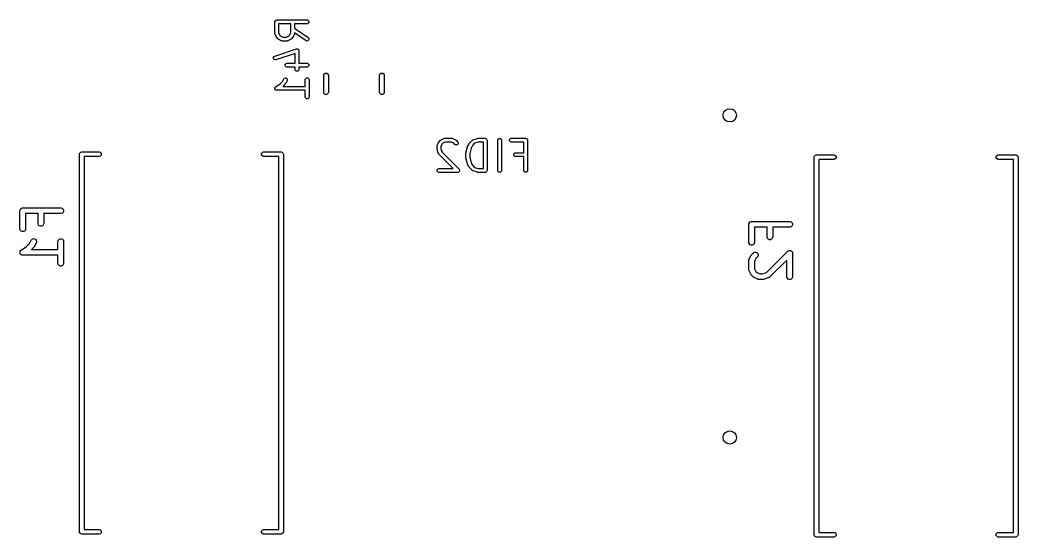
# Model space of a CAD drawing. Header units: inches. Extents: x 0.38 to 5.39, y 0.12 to 3.22.
# Drawn here: x 1.46 to 2.495, y 0.158 to 0.694 of the extents above; entities that cross this region are included whole.
import ezdxf

# ---------------------------------------------------------------- set-up
doc = ezdxf.new("R2010")
doc.units = ezdxf.units.IN
doc.header["$MEASUREMENT"] = 0
doc.layers.add('BLACK', color=250, linetype='CONTINUOUS')

msp = doc.modelspace()

# ---------------------------------------------------------------- linework, layer by layer
at = {"layer": 'BLACK', "linetype": 'CONTINUOUS'}
for p, q in [((1.7246, 0.6929), (1.7257, 0.6939)), ((1.7257, 0.6939), (1.7264, 0.6941)), ((1.7264, 0.6941), (1.7579, 0.6941)), ((1.7579, 0.6941), (1.7587, 0.6939)), ((1.7587, 0.6939), (1.7597, 0.6929)), ((1.7244, 0.6921), (1.7246, 0.6929)), ((1.7244, 0.6801), (1.7244, 0.6921)), ((1.7409, 0.6901), (1.7284, 0.6901)), ((1.7284, 0.6901), (1.7284, 0.6806)), ((1.7409, 0.6806), (1.7409, 0.6901)), ((1.7579, 0.6901), (1.7449, 0.6901)), ((1.7449, 0.6901), (1.7449, 0.6856)), ((1.7449, 0.6856), (1.759, 0.6757)), ((1.7587, 0.6903), (1.7579, 0.6901)), ((1.7597, 0.6914), (1.7587, 0.6903)), ((1.7597, 0.6929), (1.7597, 0.6914)), ((1.7245, 0.68), (1.7244, 0.6801)), ((1.7245, 0.6797), (1.7244, 0.68)), ((1.7244, 0.68), (1.7245, 0.68)), ((1.7246, 0.6794), (1.7245, 0.6797)), ((1.7246, 0.6793), (1.7246, 0.6794)), ((1.7247, 0.6792), (1.7246, 0.6793)), ((1.7262, 0.6762), (1.7247, 0.6792)), ((1.7263, 0.676), (1.7262, 0.6762)), ((1.7265, 0.6757), (1.7263, 0.676)), ((1.728, 0.6742), (1.7265, 0.6757)), ((1.7283, 0.674), (1.728, 0.6742)), ((1.7285, 0.6738), (1.7283, 0.674)), ((1.7284, 0.6806), (1.7295, 0.6783)), ((1.7315, 0.6723), (1.7285, 0.6738)), ((1.7295, 0.6783), (1.7306, 0.6772)), ((1.7306, 0.6772), (1.7329, 0.6761)), ((1.7329, 0.6761), (1.7364, 0.6761)), ((1.7364, 0.6761), (1.7387, 0.6772)), ((1.7408, 0.6738), (1.7378, 0.6723)), ((1.7387, 0.6772), (1.7398, 0.6783)), ((1.7398, 0.6783), (1.7409, 0.6806)), ((1.741, 0.674), (1.7408, 0.6738)), ((1.7413, 0.6742), (1.741, 0.674)), ((1.7428, 0.6757), (1.7413, 0.6742)), ((1.743, 0.676), (1.7428, 0.6757)), ((1.7432, 0.6762), (1.743, 0.676)), ((1.7447, 0.6792), (1.7432, 0.6762)), ((1.7448, 0.6797), (1.7447, 0.6794)), ((1.7447, 0.6794), (1.7447, 0.6793)), ((1.7447, 0.6793), (1.7447, 0.6792)), ((1.7449, 0.68), (1.7448, 0.6797)), ((1.7568, 0.6725), (1.7449, 0.6808)), ((1.7449, 0.6808), (1.7449, 0.6801)), ((1.7449, 0.6801), (1.7449, 0.68)), ((1.7449, 0.68), (1.7449, 0.68)), ((1.759, 0.6757), (1.7596, 0.6752)), ((1.7598, 0.6737), (1.759, 0.6724)), ((1.7596, 0.6752), (1.7598, 0.6737)), ((1.7243, 0.6565), (1.7468, 0.664)), ((1.7316, 0.6723), (1.7315, 0.6723)), ((1.7317, 0.6723), (1.7316, 0.6723)), ((1.732, 0.6722), (1.7317, 0.6723)), ((1.7323, 0.6721), (1.732, 0.6722)), ((1.7324, 0.6721), (1.7323, 0.6722)), ((1.7323, 0.6722), (1.7323, 0.6721)), ((1.7369, 0.6721), (1.7324, 0.6721)), ((1.737, 0.6722), (1.7369, 0.6721)), ((1.7371, 0.6721), (1.737, 0.6722)), ((1.7374, 0.6722), (1.7371, 0.6721)), ((1.7377, 0.6723), (1.7374, 0.6722)), ((1.7378, 0.6723), (1.7377, 0.6723)), ((1.7377, 0.6723), (1.7377, 0.6723)), ((1.7468, 0.664), (1.7476, 0.6641)), ((1.7476, 0.6641), (1.7478, 0.6639)), ((1.7478, 0.6639), (1.7482, 0.6639)), ((1.7482, 0.6639), (1.7485, 0.6636)), ((1.7485, 0.6636), (1.7489, 0.6634)), ((1.7489, 0.6634), (1.749, 0.6631)), ((1.749, 0.6631), (1.7492, 0.6629)), ((1.7492, 0.6629), (1.7494, 0.6621)), ((1.7575, 0.6722), (1.7568, 0.6725)), ((1.759, 0.6724), (1.7575, 0.6722)), ((1.7229, 0.6547), (1.7236, 0.6561)), ((1.7234, 0.6533), (1.7229, 0.6547)), ((1.7248, 0.6526), (1.7234, 0.6533)), ((1.7236, 0.6561), (1.7243, 0.6565)), ((1.7255, 0.6527), (1.7248, 0.6526)), ((1.7454, 0.6594), (1.7255, 0.6527)), ((1.7454, 0.6491), (1.7454, 0.6594)), ((1.7494, 0.6621), (1.7494, 0.6491)), ((1.7351, 0.6479), (1.7362, 0.6489)), ((1.7351, 0.6464), (1.7351, 0.6479)), ((1.7362, 0.6453), (1.7351, 0.6464)), ((1.7362, 0.6489), (1.7369, 0.6491)), ((1.7369, 0.6451), (1.7362, 0.6453)), ((1.7369, 0.6491), (1.7454, 0.6491)), ((1.7454, 0.6451), (1.7369, 0.6451)), ((1.7454, 0.6426), (1.7454, 0.6451)), ((1.7456, 0.6419), (1.7454, 0.6426)), ((1.7467, 0.6408), (1.7456, 0.6419)), ((1.7492, 0.6419), (1.7482, 0.6408)), ((1.7494, 0.6426), (1.7492, 0.6419)), ((1.7494, 0.6491), (1.7579, 0.6491)), ((1.7579, 0.6451), (1.7494, 0.6451)), ((1.7494, 0.6451), (1.7494, 0.6426)), ((1.7579, 0.6491), (1.7587, 0.6489)), ((1.7587, 0.6453), (1.7579, 0.6451)), ((1.7587, 0.6489), (1.7597, 0.6479)), ((1.7597, 0.6464), (1.7587, 0.6453)), ((1.7597, 0.6479), (1.7597, 0.6464)), ((1.7323, 0.6303), (1.7337, 0.633)), ((1.7337, 0.633), (1.7341, 0.6336)), ((1.7341, 0.6336), (1.7356, 0.6341)), ((1.7356, 0.6341), (1.7369, 0.6334)), ((1.7369, 0.6334), (1.7374, 0.632)), ((1.7374, 0.632), (1.7372, 0.6312)), ((1.7482, 0.6408), (1.7467, 0.6408)), ((1.7559, 0.6321), (1.7561, 0.6329)), ((1.7559, 0.6251), (1.7559, 0.6321)), ((1.7561, 0.6329), (1.7572, 0.6339)), ((1.7572, 0.6339), (1.7587, 0.6339)), ((1.7587, 0.6339), (1.7597, 0.6329)), ((1.7597, 0.6329), (1.7599, 0.6321)), ((1.7599, 0.6321), (1.7599, 0.6141)), ((1.7752, 0.6368), (1.7754, 0.6377)), ((1.7752, 0.6189), (1.7752, 0.6368)), ((1.7754, 0.6377), (1.7767, 0.639)), ((1.7767, 0.639), (1.7785, 0.639)), ((1.7785, 0.639), (1.7798, 0.6377)), ((1.7798, 0.6377), (1.78, 0.6368)), ((1.78, 0.6368), (1.78, 0.6189)), ((1.8331, 0.6368), (1.8333, 0.6377)), ((1.8331, 0.6189), (1.8331, 0.6368)), ((1.8333, 0.6377), (1.8346, 0.639)), ((1.8346, 0.639), (1.8364, 0.639)), ((1.8364, 0.639), (1.8377, 0.6377)), ((1.8377, 0.6377), (1.8378, 0.6368)), ((1.8378, 0.6368), (1.8378, 0.6189)), ((1.7245, 0.6227), (1.7246, 0.6233)), ((1.7246, 0.6226), (1.7245, 0.6227)), ((1.7246, 0.6239), (1.7247, 0.624)), ((1.7246, 0.6233), (1.7246, 0.6239)), ((1.7246, 0.6224), (1.7246, 0.6226)), ((1.725, 0.622), (1.7246, 0.6224)), ((1.7247, 0.624), (1.7248, 0.6242)), ((1.7248, 0.6242), (1.7253, 0.6248)), ((1.7253, 0.6215), (1.725, 0.622)), ((1.7253, 0.6248), (1.7297, 0.6276)), ((1.7255, 0.6214), (1.7253, 0.6215)), ((1.7257, 0.6213), (1.7255, 0.6214)), ((1.7264, 0.6211), (1.7257, 0.6213)), ((1.7559, 0.6211), (1.7264, 0.6211)), ((1.7297, 0.6276), (1.7323, 0.6303)), ((1.7353, 0.6277), (1.7327, 0.6251)), ((1.7327, 0.6251), (1.7559, 0.6251)), ((1.7355, 0.628), (1.7353, 0.6277)), ((1.7357, 0.6282), (1.7355, 0.628)), ((1.7372, 0.6312), (1.7357, 0.6282)), ((1.7559, 0.6141), (1.7559, 0.6211)), ((1.7561, 0.6134), (1.7559, 0.6141)), ((1.7572, 0.6123), (1.7561, 0.6134)), ((1.7587, 0.6123), (1.7572, 0.6123)), ((1.7597, 0.6134), (1.7587, 0.6123)), ((1.7599, 0.6141), (1.7597, 0.6134)), ((1.7754, 0.618), (1.7752, 0.6189)), ((1.7767, 0.6167), (1.7754, 0.618)), ((1.7785, 0.6167), (1.7767, 0.6167)), ((1.7798, 0.618), (1.7785, 0.6167)), ((1.78, 0.6189), (1.7798, 0.618)), ((1.8333, 0.618), (1.8331, 0.6189)), ((1.8346, 0.6167), (1.8333, 0.618)), ((1.8364, 0.6167), (1.8346, 0.6167)), ((1.8377, 0.618), (1.8364, 0.6167)), ((1.8378, 0.6189), (1.8377, 0.618)), ((1.8963, 0.5692), (1.8965, 0.5694)), ((1.8965, 0.5694), (1.8968, 0.5696)), ((1.8968, 0.5696), (1.8998, 0.5711)), ((1.8998, 0.5711), (1.8999, 0.5711)), ((1.8999, 0.5711), (1.8999, 0.5712)), ((1.8999, 0.5712), (1.9002, 0.5712)), ((1.9002, 0.5712), (1.9005, 0.5713)), ((1.9005, 0.5713), (1.9006, 0.5713)), ((1.9006, 0.5713), (1.9006, 0.5713)), ((1.9006, 0.5713), (1.9081, 0.5713)), ((1.9081, 0.5713), (1.9082, 0.5713)), ((1.9082, 0.5713), (1.9083, 0.5713)), ((1.9083, 0.5713), (1.9086, 0.5712)), ((1.9086, 0.5712), (1.9089, 0.5712)), ((1.9089, 0.5712), (1.9089, 0.5711)), ((1.9089, 0.5711), (1.909, 0.5711)), ((1.909, 0.5711), (1.912, 0.5696)), ((1.912, 0.5696), (1.9123, 0.5694)), ((1.9123, 0.5694), (1.9125, 0.5692)), ((1.9293, 0.5693), (1.9294, 0.5693)), ((1.9294, 0.5693), (1.9296, 0.5695)), ((1.9296, 0.5695), (1.9299, 0.5697)), ((1.9299, 0.5697), (1.9299, 0.5697)), ((1.9299, 0.5697), (1.93, 0.5697)), ((1.93, 0.5697), (1.9345, 0.5712)), ((1.9345, 0.5712), (1.9348, 0.5712)), ((1.9348, 0.5712), (1.9351, 0.5713)), ((1.9351, 0.5713), (1.9426, 0.5713)), ((1.9426, 0.5713), (1.9434, 0.5712)), ((1.9434, 0.5712), (1.9445, 0.5701)), ((1.9445, 0.5701), (1.9446, 0.5693)), ((1.9446, 0.5693), (1.9446, 0.5378)), ((1.9557, 0.5693), (1.9558, 0.5701)), ((1.9557, 0.5378), (1.9557, 0.5693)), ((1.9558, 0.5701), (1.9569, 0.5712)), ((1.9569, 0.5712), (1.9584, 0.5712)), ((1.9584, 0.5712), (1.9595, 0.5701)), ((1.9595, 0.5701), (1.9596, 0.5693)), ((1.9596, 0.5693), (1.9596, 0.5378)), ((1.9678, 0.5701), (1.9689, 0.5712)), ((1.9678, 0.5686), (1.9678, 0.5701)), ((1.9689, 0.5712), (1.9696, 0.5713)), ((1.9696, 0.5713), (1.9846, 0.5713)), ((1.9846, 0.5713), (1.9854, 0.5712)), ((1.9854, 0.5712), (1.9865, 0.5701)), ((1.9865, 0.5701), (1.9866, 0.5693)), ((1.9866, 0.5693), (1.9866, 0.5378)), ((1.8927, 0.5635), (1.8928, 0.5638)), ((1.8927, 0.5634), (1.8927, 0.5635)), ((1.8927, 0.5633), (1.8927, 0.5634)), ((1.8927, 0.5603), (1.8927, 0.5633)), ((1.8927, 0.56), (1.8927, 0.5603)), ((1.8928, 0.5597), (1.8927, 0.56)), ((1.8928, 0.5638), (1.8928, 0.5641)), ((1.8928, 0.5641), (1.8929, 0.5641)), ((1.8943, 0.5552), (1.8928, 0.5597)), ((1.8929, 0.5642), (1.8944, 0.5672)), ((1.8929, 0.5641), (1.8929, 0.5642)), ((1.8944, 0.5672), (1.8946, 0.5675)), ((1.8946, 0.5675), (1.8948, 0.5677)), ((1.8948, 0.5677), (1.8963, 0.5692)), ((1.8978, 0.5652), (1.8966, 0.5629)), ((1.8966, 0.5629), (1.8966, 0.5607)), ((1.8966, 0.5607), (1.8979, 0.5569)), ((1.8988, 0.5662), (1.8978, 0.5652)), ((1.9011, 0.5674), (1.8988, 0.5662)), ((1.9077, 0.5674), (1.9011, 0.5674)), ((1.91, 0.5662), (1.9077, 0.5674)), ((1.9113, 0.5649), (1.91, 0.5662)), ((1.9119, 0.5645), (1.9113, 0.5649)), ((1.9134, 0.5645), (1.9119, 0.5645)), ((1.9125, 0.5692), (1.914, 0.5677)), ((1.9145, 0.5656), (1.9134, 0.5645)), ((1.914, 0.5677), (1.9145, 0.5671)), ((1.9145, 0.5671), (1.9145, 0.5656)), ((1.9227, 0.5563), (1.9242, 0.5623)), ((1.9242, 0.5623), (1.9243, 0.5625)), ((1.9243, 0.5625), (1.9244, 0.5627)), ((1.9244, 0.5627), (1.9259, 0.5657)), ((1.9259, 0.5657), (1.9261, 0.566)), ((1.9261, 0.566), (1.9263, 0.5662)), ((1.9263, 0.5662), (1.9293, 0.5692)), ((1.928, 0.5611), (1.9266, 0.5556)), ((1.9293, 0.5637), (1.928, 0.5611)), ((1.9293, 0.5692), (1.9293, 0.5693)), ((1.9317, 0.5661), (1.9293, 0.5637)), ((1.9355, 0.5674), (1.9317, 0.5661)), ((1.9407, 0.5674), (1.9355, 0.5674)), ((1.9407, 0.5398), (1.9407, 0.5674)), ((1.9689, 0.5675), (1.9678, 0.5686)), ((1.9696, 0.5674), (1.9689, 0.5675)), ((1.9827, 0.5674), (1.9696, 0.5674)), ((1.9827, 0.5563), (1.9827, 0.5674)), ((1.5218, 0.5548), (1.522, 0.5557)), ((1.5218, 0.163), (1.5218, 0.5548)), ((1.522, 0.5557), (1.5233, 0.5569)), ((1.5233, 0.5569), (1.5242, 0.5571)), ((1.5242, 0.5571), (1.5423, 0.5571)), ((1.5423, 0.5524), (1.5266, 0.5524)), ((1.5266, 0.5524), (1.5266, 0.1654)), ((1.5423, 0.5571), (1.5432, 0.5569)), ((1.5432, 0.5526), (1.5423, 0.5524)), ((1.5432, 0.5569), (1.5445, 0.5557)), ((1.5445, 0.5539), (1.5432, 0.5526)), ((1.5445, 0.5557), (1.5445, 0.5539)), ((1.7106, 0.5557), (1.7119, 0.5569)), ((1.7106, 0.5539), (1.7106, 0.5557)), ((1.7119, 0.5526), (1.7106, 0.5539)), ((1.7119, 0.5569), (1.7128, 0.5571)), ((1.7128, 0.5524), (1.7119, 0.5526)), ((1.7128, 0.5571), (1.7309, 0.5571)), ((1.7285, 0.5524), (1.7128, 0.5524)), ((1.7285, 0.1654), (1.7285, 0.5524)), ((1.7309, 0.5571), (1.7318, 0.5569)), ((1.7318, 0.5569), (1.7331, 0.5557)), ((1.7331, 0.5557), (1.7333, 0.5548)), ((1.7333, 0.5548), (1.7333, 0.163)), ((1.8943, 0.5551), (1.8943, 0.5552)), ((1.8945, 0.5548), (1.8943, 0.5551)), ((1.8943, 0.5551), (1.8943, 0.5551)), ((1.8947, 0.5545), (1.8945, 0.5548)), ((1.8948, 0.5544), (1.8947, 0.5545)), ((1.8947, 0.5545), (1.8947, 0.5545)), ((1.9094, 0.5398), (1.8948, 0.5544)), ((1.8979, 0.5569), (1.9155, 0.5392)), ((1.9227, 0.5561), (1.9227, 0.5563)), ((1.9227, 0.5558), (1.9227, 0.5561)), ((1.9227, 0.5513), (1.9227, 0.5558)), ((1.9227, 0.5511), (1.9227, 0.5513)), ((1.9227, 0.5509), (1.9227, 0.5511)), ((1.9242, 0.5449), (1.9227, 0.5509)), ((1.9266, 0.5556), (1.9266, 0.5516)), ((1.9266, 0.5516), (1.928, 0.546)), ((1.9723, 0.5551), (1.9734, 0.5562)), ((1.9723, 0.5536), (1.9723, 0.5551)), ((1.9734, 0.5525), (1.9723, 0.5536)), ((1.9734, 0.5562), (1.9741, 0.5563)), ((1.9741, 0.5524), (1.9734, 0.5525)), ((1.9741, 0.5563), (1.9827, 0.5563)), ((1.9827, 0.5524), (1.9741, 0.5524)), ((1.9827, 0.5378), (1.9827, 0.5524)), ((2.2838, 0.5517), (2.284, 0.5526)), ((2.2838, 0.16), (2.2838, 0.5517)), ((2.284, 0.5526), (2.2853, 0.5539)), ((2.2853, 0.5539), (2.2862, 0.5541)), ((2.2862, 0.5541), (2.3043, 0.5541)), ((2.3043, 0.5494), (2.2886, 0.5494)), ((2.2886, 0.5494), (2.2886, 0.1624)), ((2.3043, 0.5541), (2.3052, 0.5539)), ((2.3052, 0.5495), (2.3043, 0.5494)), ((2.3052, 0.5539), (2.3065, 0.5526)), ((2.3065, 0.5508), (2.3052, 0.5495)), ((2.3065, 0.5526), (2.3065, 0.5508)), ((2.4726, 0.5526), (2.4739, 0.5539)), ((2.4726, 0.5508), (2.4726, 0.5526)), ((2.4739, 0.5495), (2.4726, 0.5508)), ((2.4739, 0.5539), (2.4748, 0.5541)), ((2.4748, 0.5494), (2.4739, 0.5495)), ((2.4748, 0.5541), (2.4929, 0.5541)), ((2.4905, 0.5494), (2.4748, 0.5494)), ((2.4905, 0.1624), (2.4905, 0.5494)), ((2.4929, 0.5541), (2.4938, 0.5539)), ((2.4938, 0.5539), (2.4951, 0.5526)), ((2.4951, 0.5526), (2.4953, 0.5517)), ((2.4953, 0.5517), (2.4953, 0.16)), ((1.8928, 0.5386), (1.8939, 0.5397)), ((1.8928, 0.5371), (1.8928, 0.5386)), ((1.8939, 0.5397), (1.8946, 0.5398)), ((1.8946, 0.5398), (1.9094, 0.5398)), ((1.9155, 0.5392), (1.916, 0.5386)), ((1.916, 0.5386), (1.916, 0.5371)), ((1.9243, 0.5447), (1.9242, 0.5449)), ((1.9244, 0.5445), (1.9243, 0.5447)), ((1.9259, 0.5415), (1.9244, 0.5445)), ((1.9261, 0.5412), (1.9259, 0.5415)), ((1.9263, 0.5409), (1.9261, 0.5412)), ((1.9293, 0.5379), (1.9263, 0.5409)), ((1.928, 0.546), (1.9293, 0.5435)), ((1.9293, 0.5435), (1.9317, 0.5411)), ((1.9317, 0.5411), (1.9355, 0.5398)), ((1.9355, 0.5398), (1.9407, 0.5398)), ((1.8939, 0.536), (1.8928, 0.5371)), ((1.8946, 0.5359), (1.8939, 0.536)), ((1.9141, 0.5359), (1.8946, 0.5359)), ((1.9149, 0.536), (1.9141, 0.5359)), ((1.916, 0.5371), (1.9149, 0.536)), ((1.9294, 0.5379), (1.9293, 0.5379)), ((1.9293, 0.5379), (1.9293, 0.5379)), ((1.9296, 0.5377), (1.9294, 0.5379)), ((1.9299, 0.5375), (1.9296, 0.5377)), ((1.93, 0.5375), (1.9299, 0.5375)), ((1.9299, 0.5375), (1.9299, 0.5375)), ((1.9345, 0.536), (1.93, 0.5375)), ((1.9348, 0.5359), (1.9345, 0.536)), ((1.9351, 0.5359), (1.9348, 0.5359)), ((1.9426, 0.5359), (1.9351, 0.5359)), ((1.9434, 0.536), (1.9426, 0.5359)), ((1.9445, 0.5371), (1.9434, 0.536)), ((1.9446, 0.5378), (1.9445, 0.5371)), ((1.9558, 0.5371), (1.9557, 0.5378)), ((1.9569, 0.536), (1.9558, 0.5371)), ((1.9584, 0.536), (1.9569, 0.536)), ((1.9595, 0.5371), (1.9584, 0.536)), ((1.9596, 0.5378), (1.9595, 0.5371)), ((1.9828, 0.5371), (1.9827, 0.5378)), ((1.9839, 0.536), (1.9828, 0.5371)), ((1.9854, 0.536), (1.9839, 0.536)), ((1.9865, 0.5371), (1.9854, 0.536)), ((1.9866, 0.5378), (1.9865, 0.5371)), ((1.4602, 0.4967), (1.4606, 0.4977)), ((1.4606, 0.4977), (1.4614, 0.4986)), ((1.4614, 0.4986), (1.4625, 0.499)), ((1.4625, 0.499), (1.4631, 0.4991)), ((1.4631, 0.4991), (1.5024, 0.4991)), ((1.5024, 0.4991), (1.503, 0.499)), ((1.503, 0.499), (1.5041, 0.4986)), ((1.5041, 0.4986), (1.5049, 0.4977)), ((1.5049, 0.4977), (1.5053, 0.4967)), ((1.4601, 0.4961), (1.4602, 0.4967)), ((1.4601, 0.4774), (1.4601, 0.4961)), ((1.4789, 0.4932), (1.466, 0.4932)), ((1.466, 0.4932), (1.466, 0.4774)), ((1.4789, 0.483), (1.4789, 0.4932)), ((1.5024, 0.4932), (1.4848, 0.4932)), ((1.4848, 0.4932), (1.4848, 0.483)), ((1.503, 0.4932), (1.5024, 0.4932)), ((1.5041, 0.4936), (1.503, 0.4932)), ((1.5049, 0.4945), (1.5041, 0.4936)), ((1.5053, 0.4955), (1.5049, 0.4945)), ((1.5053, 0.4967), (1.5053, 0.4955)), ((1.4602, 0.4768), (1.4601, 0.4774)), ((1.4606, 0.4757), (1.4602, 0.4768)), ((1.466, 0.4768), (1.4655, 0.4757)), ((1.466, 0.4774), (1.466, 0.4768)), ((1.4789, 0.4824), (1.4789, 0.483)), ((1.4794, 0.4813), (1.4789, 0.4824)), ((1.4802, 0.4805), (1.4794, 0.4813)), ((1.4813, 0.4801), (1.4802, 0.4805)), ((1.4824, 0.4801), (1.4813, 0.4801)), ((1.4835, 0.4805), (1.4824, 0.4801)), ((1.4843, 0.4813), (1.4835, 0.4805)), ((1.4847, 0.4824), (1.4843, 0.4813)), ((1.4848, 0.483), (1.4847, 0.4824)), ((2.2161, 0.4821), (2.2162, 0.4827)), ((2.2161, 0.4634), (2.2161, 0.4821)), ((2.2162, 0.4827), (2.2166, 0.4837)), ((2.2166, 0.4837), (2.2174, 0.4846)), ((2.2174, 0.4846), (2.2185, 0.485)), ((2.2185, 0.485), (2.2191, 0.4851)), ((2.2191, 0.4851), (2.2584, 0.4851)), ((2.2349, 0.4792), (2.222, 0.4792)), ((2.222, 0.4792), (2.222, 0.4634)), ((2.2349, 0.469), (2.2349, 0.4792)), ((2.2584, 0.4792), (2.2408, 0.4792)), ((2.2408, 0.4792), (2.2408, 0.469)), ((2.2584, 0.4851), (2.259, 0.485)), ((2.259, 0.4792), (2.2584, 0.4792)), ((2.259, 0.485), (2.2601, 0.4846)), ((2.2601, 0.4796), (2.259, 0.4792)), ((2.2601, 0.4846), (2.2609, 0.4837)), ((2.2609, 0.4805), (2.2601, 0.4796)), ((2.2609, 0.4837), (2.2613, 0.4827)), ((2.2613, 0.4815), (2.2609, 0.4805)), ((2.2613, 0.4827), (2.2613, 0.4815)), ((1.4614, 0.4749), (1.4606, 0.4757)), ((1.4625, 0.4745), (1.4614, 0.4749)), ((1.4637, 0.4745), (1.4625, 0.4745)), ((1.4647, 0.4749), (1.4637, 0.4745)), ((1.4655, 0.4757), (1.4647, 0.4749)), ((1.4717, 0.4656), (1.472, 0.466)), ((1.472, 0.466), (1.4729, 0.4668)), ((1.4729, 0.4668), (1.474, 0.4672)), ((1.474, 0.4672), (1.4751, 0.4671)), ((1.4751, 0.4671), (1.4761, 0.4666)), ((1.4761, 0.4666), (1.4769, 0.4657)), ((1.4996, 0.4648), (1.5, 0.4659)), ((1.5, 0.4659), (1.5008, 0.4667)), ((1.5008, 0.4667), (1.5019, 0.4671)), ((1.5019, 0.4671), (1.503, 0.4671)), ((1.503, 0.4671), (1.5041, 0.4667)), ((1.5041, 0.4667), (1.5049, 0.4659)), ((1.5049, 0.4659), (1.5053, 0.4648)), ((2.2349, 0.4684), (2.2349, 0.469)), ((2.2354, 0.4673), (2.2349, 0.4684)), ((2.2362, 0.4665), (2.2354, 0.4673)), ((2.2373, 0.4661), (2.2362, 0.4665)), ((2.2384, 0.4661), (2.2373, 0.4661)), ((2.2395, 0.4665), (2.2384, 0.4661)), ((2.2403, 0.4673), (2.2395, 0.4665)), ((2.2407, 0.4684), (2.2403, 0.4673)), ((2.2408, 0.469), (2.2407, 0.4684)), ((1.4614, 0.4554), (1.4668, 0.459)), ((1.4668, 0.459), (1.47, 0.4622)), ((1.47, 0.4622), (1.4717, 0.4656)), ((1.4745, 0.4584), (1.4721, 0.4559)), ((1.4721, 0.4559), (1.4995, 0.4559)), ((1.4747, 0.4586), (1.4745, 0.4584)), ((1.4748, 0.4587), (1.4747, 0.4586)), ((1.4749, 0.4588), (1.4748, 0.4588)), ((1.4748, 0.4588), (1.4748, 0.4587)), ((1.4751, 0.4592), (1.4749, 0.4589)), ((1.4749, 0.4589), (1.4749, 0.4588)), ((1.477, 0.4629), (1.4751, 0.4592)), ((1.4769, 0.4657), (1.4773, 0.4646)), ((1.4772, 0.4635), (1.477, 0.4629)), ((1.4773, 0.4646), (1.4772, 0.4635)), ((1.4995, 0.4642), (1.4996, 0.4648)), ((1.4995, 0.4559), (1.4995, 0.4642)), ((1.5053, 0.4648), (1.5054, 0.4642)), ((1.5054, 0.4642), (1.5054, 0.4417)), ((2.2162, 0.4628), (2.2161, 0.4634)), ((2.2166, 0.4617), (2.2162, 0.4628)), ((2.2174, 0.4609), (2.2166, 0.4617)), ((2.2185, 0.4605), (2.2174, 0.4609)), ((2.2197, 0.4605), (2.2185, 0.4605)), ((2.2207, 0.4609), (2.2197, 0.4605)), ((2.2215, 0.4617), (2.2207, 0.4609)), ((2.222, 0.4628), (2.2215, 0.4617)), ((2.222, 0.4634), (2.222, 0.4628)), ((1.4601, 0.453), (1.4602, 0.4533)), ((1.4602, 0.4527), (1.4601, 0.453)), ((1.4602, 0.4536), (1.4603, 0.4538)), ((1.4602, 0.4533), (1.4602, 0.4536)), ((1.4602, 0.4524), (1.4602, 0.4527)), ((1.4603, 0.4521), (1.4602, 0.4524)), ((1.4603, 0.4538), (1.4604, 0.4541)), ((1.4604, 0.4519), (1.4603, 0.4521)), ((1.4604, 0.4541), (1.4605, 0.4544)), ((1.4605, 0.4516), (1.4604, 0.4519)), ((1.4605, 0.4544), (1.4606, 0.4546)), ((1.4606, 0.4513), (1.4605, 0.4516)), ((1.4606, 0.4546), (1.4608, 0.4548)), ((1.4608, 0.4511), (1.4606, 0.4513)), ((1.4608, 0.4548), (1.461, 0.4551)), ((1.461, 0.4509), (1.4608, 0.4511)), ((1.461, 0.4551), (1.4614, 0.4554)), ((1.4612, 0.4507), (1.461, 0.4509)), ((1.4614, 0.4505), (1.4612, 0.4507)), ((1.4614, 0.4554), (1.4614, 0.4554)), ((1.4614, 0.4554), (1.4614, 0.4554)), ((1.4614, 0.4554), (1.4614, 0.4554)), ((1.4617, 0.4504), (1.4614, 0.4505)), ((1.4619, 0.4503), (1.4617, 0.4504)), ((1.4622, 0.4502), (1.4619, 0.4503)), ((1.4625, 0.4501), (1.4622, 0.4502)), ((1.4631, 0.45), (1.4625, 0.4501)), ((1.4995, 0.45), (1.4631, 0.45)), ((1.4631, 0.45), (1.4631, 0.45)), ((1.4631, 0.45), (1.4631, 0.45)), ((1.4631, 0.45), (1.4631, 0.45)), ((1.4995, 0.4417), (1.4995, 0.45)), ((2.2161, 0.4446), (2.2162, 0.4452)), ((2.2162, 0.4454), (2.2164, 0.4459)), ((2.2162, 0.4453), (2.2162, 0.4454)), ((2.2162, 0.4452), (2.2162, 0.4453)), ((2.2164, 0.4459), (2.2183, 0.4497)), ((2.2183, 0.4497), (2.2185, 0.4499)), ((2.2185, 0.45), (2.2186, 0.4501)), ((2.2185, 0.4499), (2.2185, 0.45)), ((2.2186, 0.4501), (2.2186, 0.4502)), ((2.2186, 0.4502), (2.2187, 0.4502)), ((2.2187, 0.4502), (2.2189, 0.4504)), ((2.2189, 0.4504), (2.2207, 0.4523)), ((2.2207, 0.4523), (2.2212, 0.4527)), ((2.2212, 0.4527), (2.2223, 0.4531)), ((2.2234, 0.4466), (2.222, 0.4439)), ((2.2223, 0.4531), (2.2234, 0.4531)), ((2.2234, 0.4531), (2.2245, 0.4527)), ((2.2249, 0.4481), (2.2234, 0.4466)), ((2.2245, 0.4527), (2.2253, 0.4519)), ((2.2253, 0.4486), (2.2249, 0.4481)), ((2.2253, 0.4519), (2.2257, 0.4508)), ((2.2257, 0.4497), (2.2253, 0.4486)), ((2.2257, 0.4508), (2.2257, 0.4497)), ((2.2344, 0.4322), (2.2564, 0.4542)), ((2.2564, 0.4542), (2.2568, 0.4546)), ((2.2568, 0.4546), (2.2576, 0.4549)), ((2.2576, 0.4549), (2.2579, 0.455)), ((2.2579, 0.455), (2.259, 0.455)), ((2.259, 0.455), (2.2601, 0.4546)), ((2.2601, 0.4546), (2.2609, 0.4537)), ((2.2609, 0.4537), (2.2612, 0.4531)), ((2.2612, 0.4531), (2.2613, 0.4527)), ((2.2613, 0.4527), (2.2614, 0.4521)), ((2.2614, 0.4521), (2.2614, 0.4277)), ((1.4996, 0.4412), (1.4995, 0.4417)), ((1.5, 0.4401), (1.4996, 0.4412)), ((1.5008, 0.4393), (1.5, 0.4401)), ((1.5019, 0.4388), (1.5008, 0.4393)), ((1.503, 0.4388), (1.5019, 0.4388)), ((1.5041, 0.4393), (1.503, 0.4388)), ((1.5049, 0.4401), (1.5041, 0.4393)), ((1.5053, 0.4412), (1.5049, 0.4401)), ((1.5054, 0.4417), (1.5053, 0.4412)), ((2.2161, 0.4352), (2.2161, 0.4446)), ((2.2162, 0.4347), (2.2161, 0.4352)), ((2.222, 0.4439), (2.222, 0.4359)), ((2.222, 0.4359), (2.2234, 0.4332)), ((2.2555, 0.445), (2.238, 0.4275)), ((2.2555, 0.4277), (2.2555, 0.445)), ((2.2162, 0.4346), (2.2162, 0.4347)), ((2.2162, 0.4345), (2.2162, 0.4346)), ((2.2164, 0.4339), (2.2162, 0.4345)), ((2.2183, 0.4302), (2.2164, 0.4339)), ((2.2185, 0.4299), (2.2183, 0.4302)), ((2.2185, 0.4298), (2.2185, 0.4299)), ((2.2186, 0.4298), (2.2185, 0.4298)), ((2.2186, 0.4297), (2.2186, 0.4298)), ((2.2187, 0.4296), (2.2186, 0.4297)), ((2.2189, 0.4294), (2.2187, 0.4296)), ((2.2207, 0.4275), (2.2189, 0.4294)), ((2.221, 0.4273), (2.2207, 0.4275)), ((2.2211, 0.4272), (2.221, 0.4273)), ((2.221, 0.4273), (2.221, 0.4273)), ((2.2212, 0.4272), (2.2211, 0.4272)), ((2.2213, 0.4271), (2.2212, 0.4272)), ((2.2215, 0.427), (2.2213, 0.4271)), ((2.2253, 0.4251), (2.2215, 0.427)), ((2.2234, 0.4332), (2.2246, 0.432)), ((2.2246, 0.432), (2.2273, 0.4307)), ((2.2258, 0.4249), (2.2253, 0.4251)), ((2.2259, 0.4249), (2.2258, 0.4249)), ((2.226, 0.4248), (2.2259, 0.4249)), ((2.2266, 0.4248), (2.226, 0.4248)), ((2.2303, 0.4248), (2.2266, 0.4248)), ((2.2273, 0.4307), (2.2298, 0.4307)), ((2.2298, 0.4307), (2.2344, 0.4322)), ((2.2306, 0.4248), (2.2303, 0.4248)), ((2.2307, 0.4248), (2.2306, 0.4248)), ((2.2308, 0.4248), (2.2307, 0.4248)), ((2.2309, 0.4248), (2.2308, 0.4248)), ((2.231, 0.4249), (2.2309, 0.4248)), ((2.2313, 0.4249), (2.231, 0.4249)), ((2.2369, 0.4268), (2.2313, 0.4249)), ((2.2374, 0.427), (2.2369, 0.4268)), ((2.2375, 0.4271), (2.2374, 0.427)), ((2.2376, 0.4272), (2.2375, 0.4271)), ((2.238, 0.4275), (2.2376, 0.4272)), ((2.2556, 0.4272), (2.2555, 0.4277)), ((2.256, 0.4261), (2.2556, 0.4272)), ((2.2568, 0.4253), (2.256, 0.4261)), ((2.2579, 0.4248), (2.2568, 0.4253)), ((2.259, 0.4248), (2.2579, 0.4248)), ((2.2601, 0.4253), (2.259, 0.4248)), ((2.2609, 0.4261), (2.2601, 0.4253)), ((2.2613, 0.4272), (2.2609, 0.4261)), ((2.2614, 0.4277), (2.2613, 0.4272)), ((1.522, 0.1621), (1.5218, 0.163)), ((1.5233, 0.1608), (1.522, 0.1621)), ((1.5242, 0.1607), (1.5233, 0.1608)), ((1.5423, 0.1607), (1.5242, 0.1607)), ((1.5266, 0.1654), (1.5423, 0.1654)), ((1.5423, 0.1654), (1.5432, 0.1652)), ((1.5432, 0.1608), (1.5423, 0.1607)), ((1.5432, 0.1652), (1.5445, 0.1639)), ((1.5445, 0.1621), (1.5432, 0.1608)), ((1.5445, 0.1639), (1.5445, 0.1621)), ((1.7106, 0.1639), (1.7119, 0.1652)), ((1.7106, 0.1621), (1.7106, 0.1639)), ((1.7119, 0.1608), (1.7106, 0.1621)), ((1.7119, 0.1652), (1.7128, 0.1654)), ((1.7128, 0.1607), (1.7119, 0.1608)), ((1.7128, 0.1654), (1.7285, 0.1654)), ((1.7309, 0.1607), (1.7128, 0.1607)), ((1.7318, 0.1608), (1.7309, 0.1607)), ((1.7331, 0.1621), (1.7318, 0.1608)), ((1.7333, 0.163), (1.7331, 0.1621)), ((2.284, 0.1591), (2.2838, 0.16)), ((2.2853, 0.1578), (2.284, 0.1591)), ((2.2862, 0.1576), (2.2853, 0.1578)), ((2.3043, 0.1576), (2.2862, 0.1576)), ((2.2886, 0.1624), (2.3043, 0.1624)), ((2.3043, 0.1624), (2.3052, 0.1622)), ((2.3052, 0.1578), (2.3043, 0.1576)), ((2.3052, 0.1622), (2.3065, 0.1609)), ((2.3065, 0.1591), (2.3052, 0.1578)), ((2.3065, 0.1609), (2.3065, 0.1591)), ((2.4726, 0.1609), (2.4739, 0.1622)), ((2.4726, 0.1591), (2.4726, 0.1609)), ((2.4739, 0.1578), (2.4726, 0.1591)), ((2.4739, 0.1622), (2.4748, 0.1624)), ((2.4748, 0.1576), (2.4739, 0.1578)), ((2.4748, 0.1624), (2.4905, 0.1624)), ((2.4929, 0.1576), (2.4748, 0.1576)), ((2.4938, 0.1578), (2.4929, 0.1576)), ((2.4951, 0.1591), (2.4938, 0.1578)), ((2.4953, 0.16), (2.4951, 0.1591))]:
    msp.add_line(p, q, dxfattribs=at)
at = {"layer": 'BLACK'}
for centre in [(2.1963, 0.5951), (2.1963, 0.5951), (2.1963, 0.2609), (2.1963, 0.2609)]:
    msp.add_circle(centre, 0.00689, dxfattribs=at)

doc.saveas('drawing.dxf')
